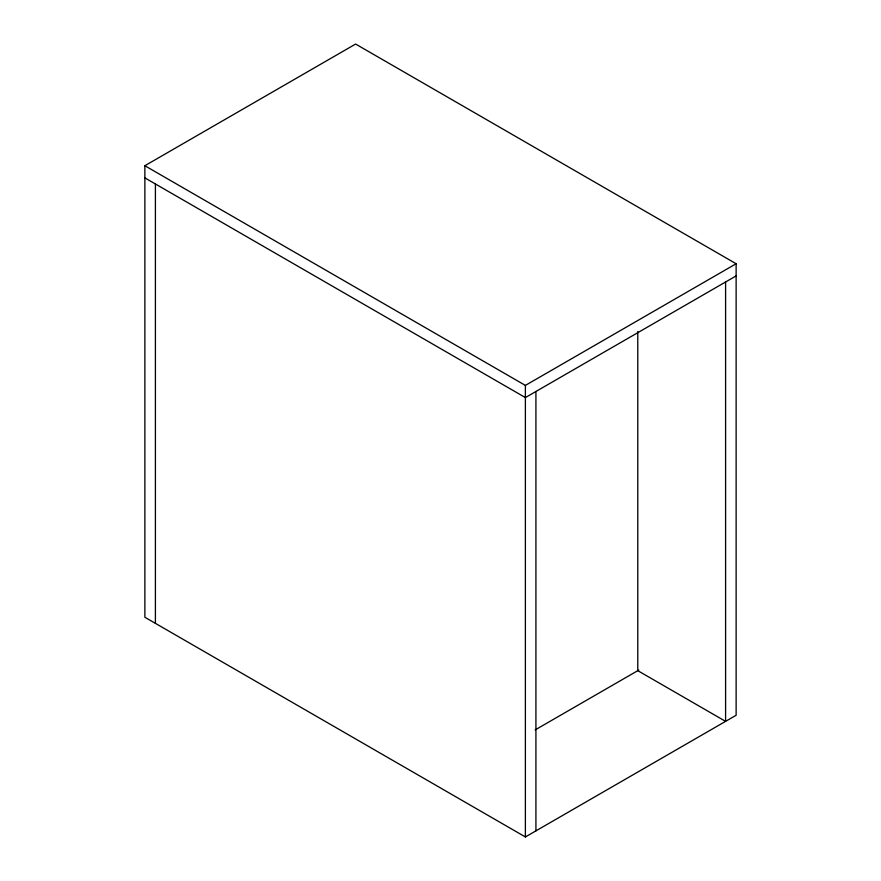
<?xml version="1.0" encoding="UTF-8"?>
<svg xmlns="http://www.w3.org/2000/svg" width="881" height="881" viewBox="0 0 881 881"><rect width="100%" height="100%" fill="white"/><g stroke="black" fill="none" stroke-linecap="round" stroke-linejoin="round"><path stroke-width="1.32" d="M144.869 165.727L355.616 44.05L736.131 263.738L736.131 715.273L525.384 836.95L144.869 617.262L144.869 165.727L525.384 385.404L736.131 263.738M736.131 275.907L525.384 397.573L144.869 177.885M535.108 729.942L638.78 670.089M725.592 281.986L725.592 721.363L637.778 670.661L637.778 331.52M535.923 391.494L535.923 830.871M525.384 385.404L525.384 836.95M155.408 183.975L155.408 623.352"/></g></svg>
